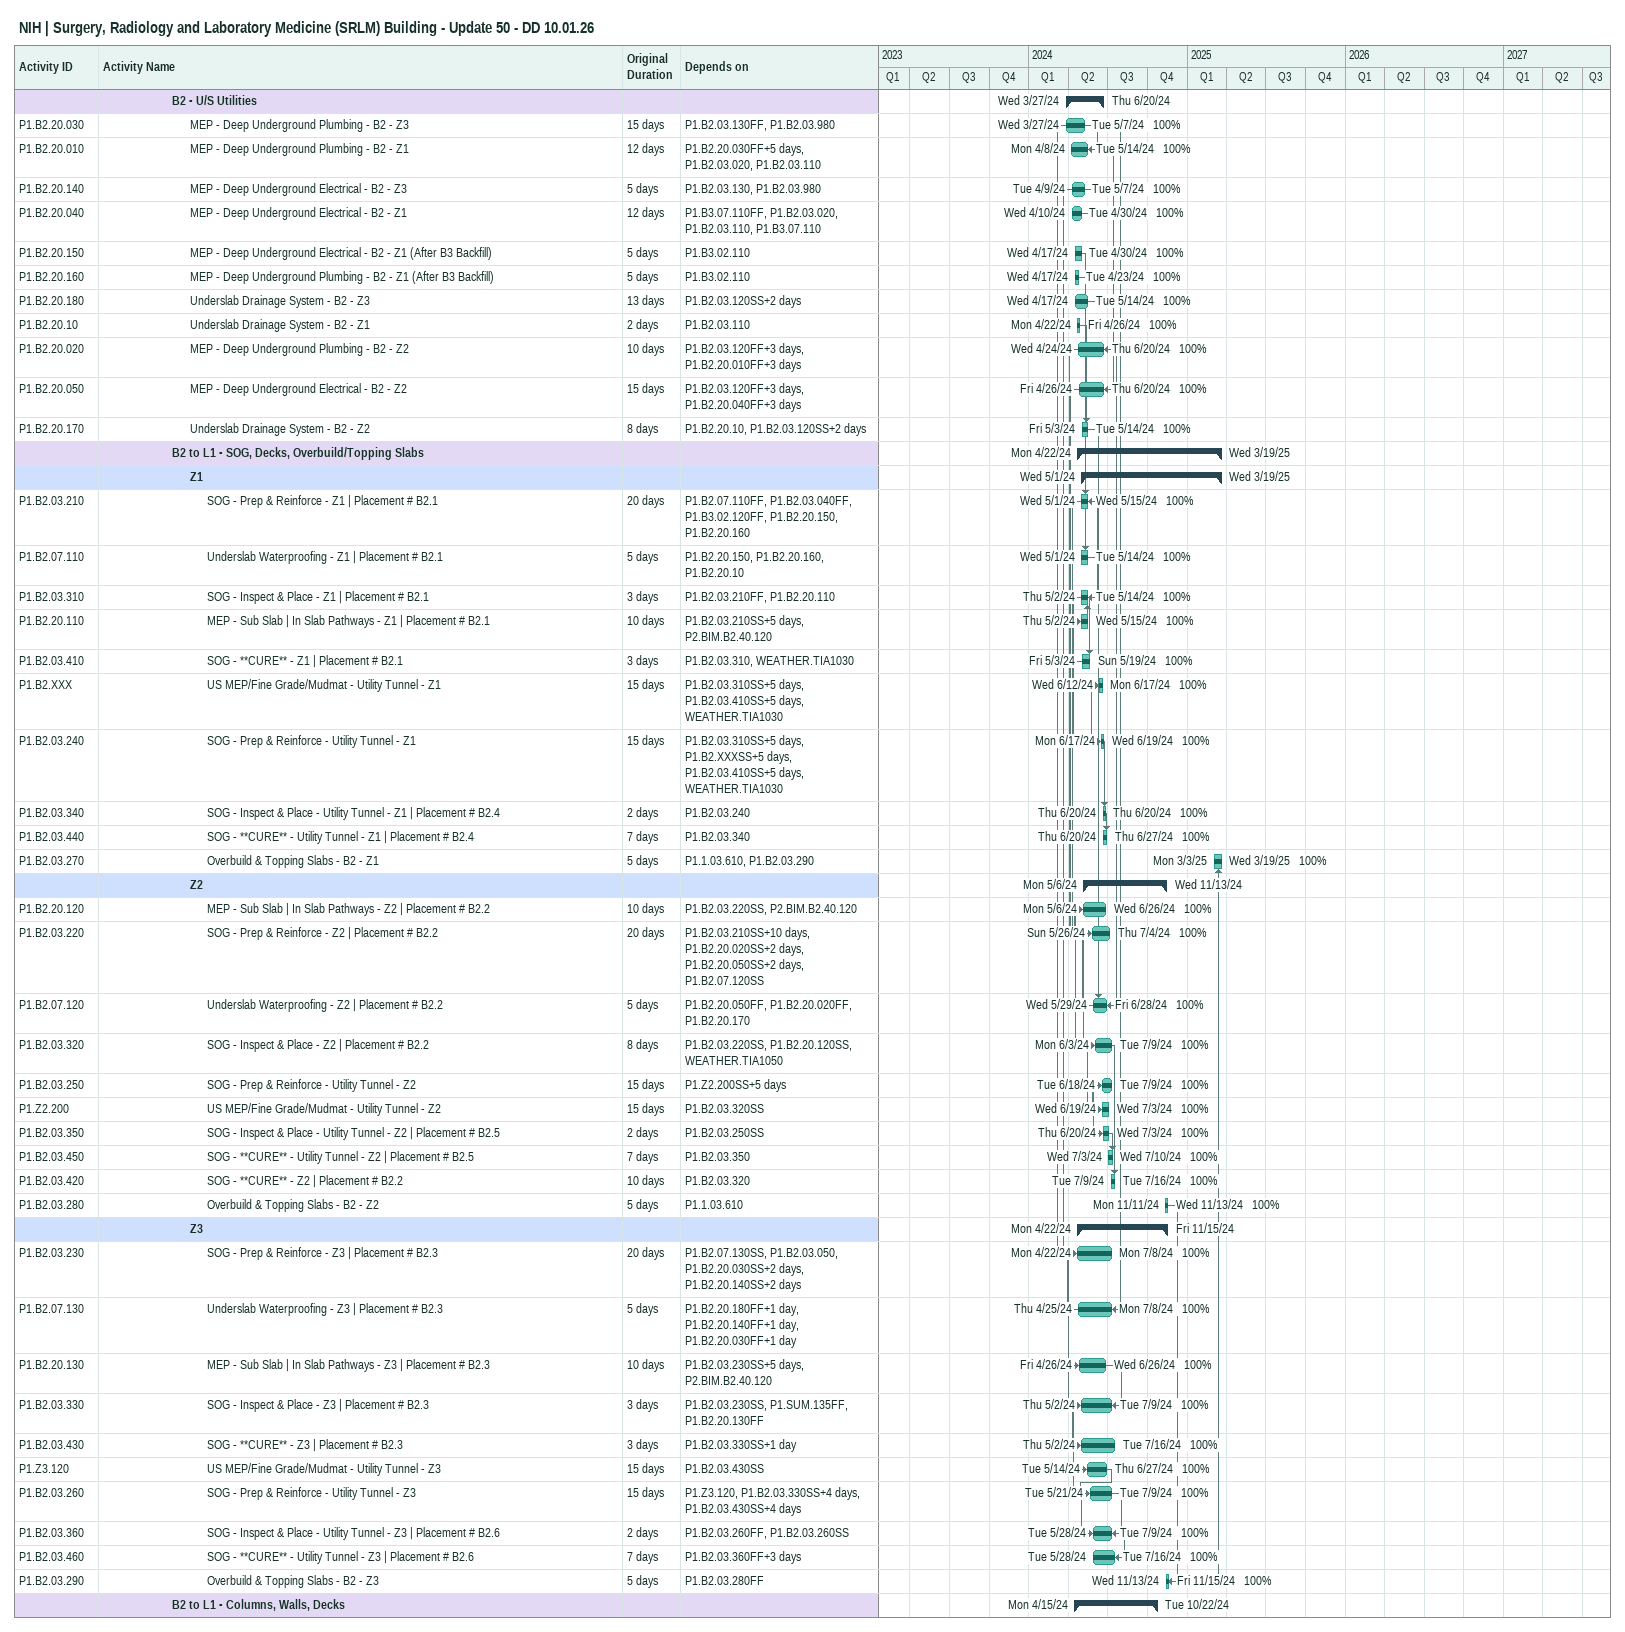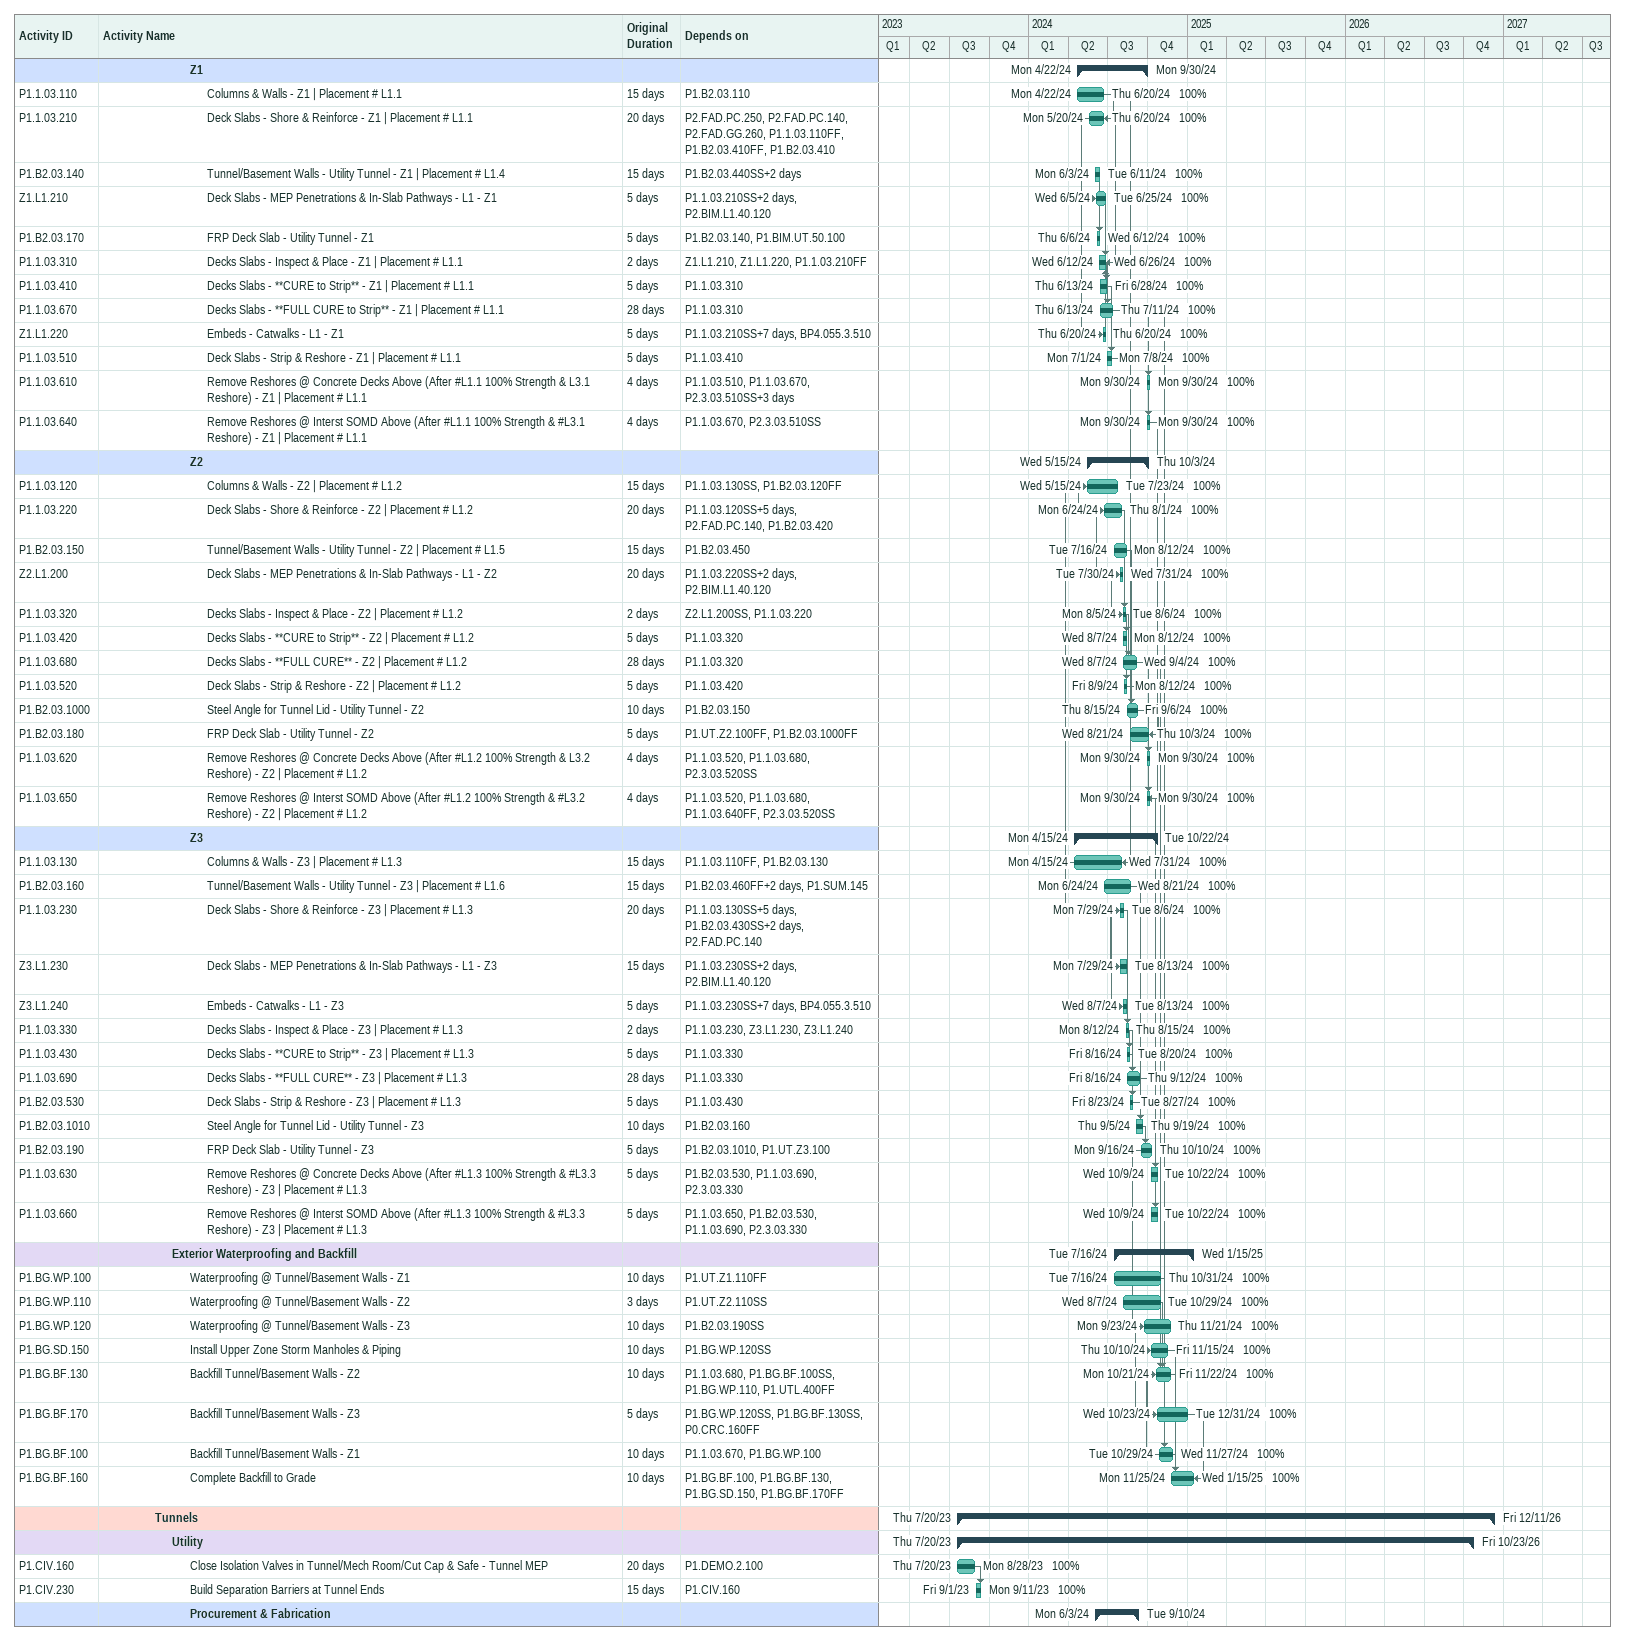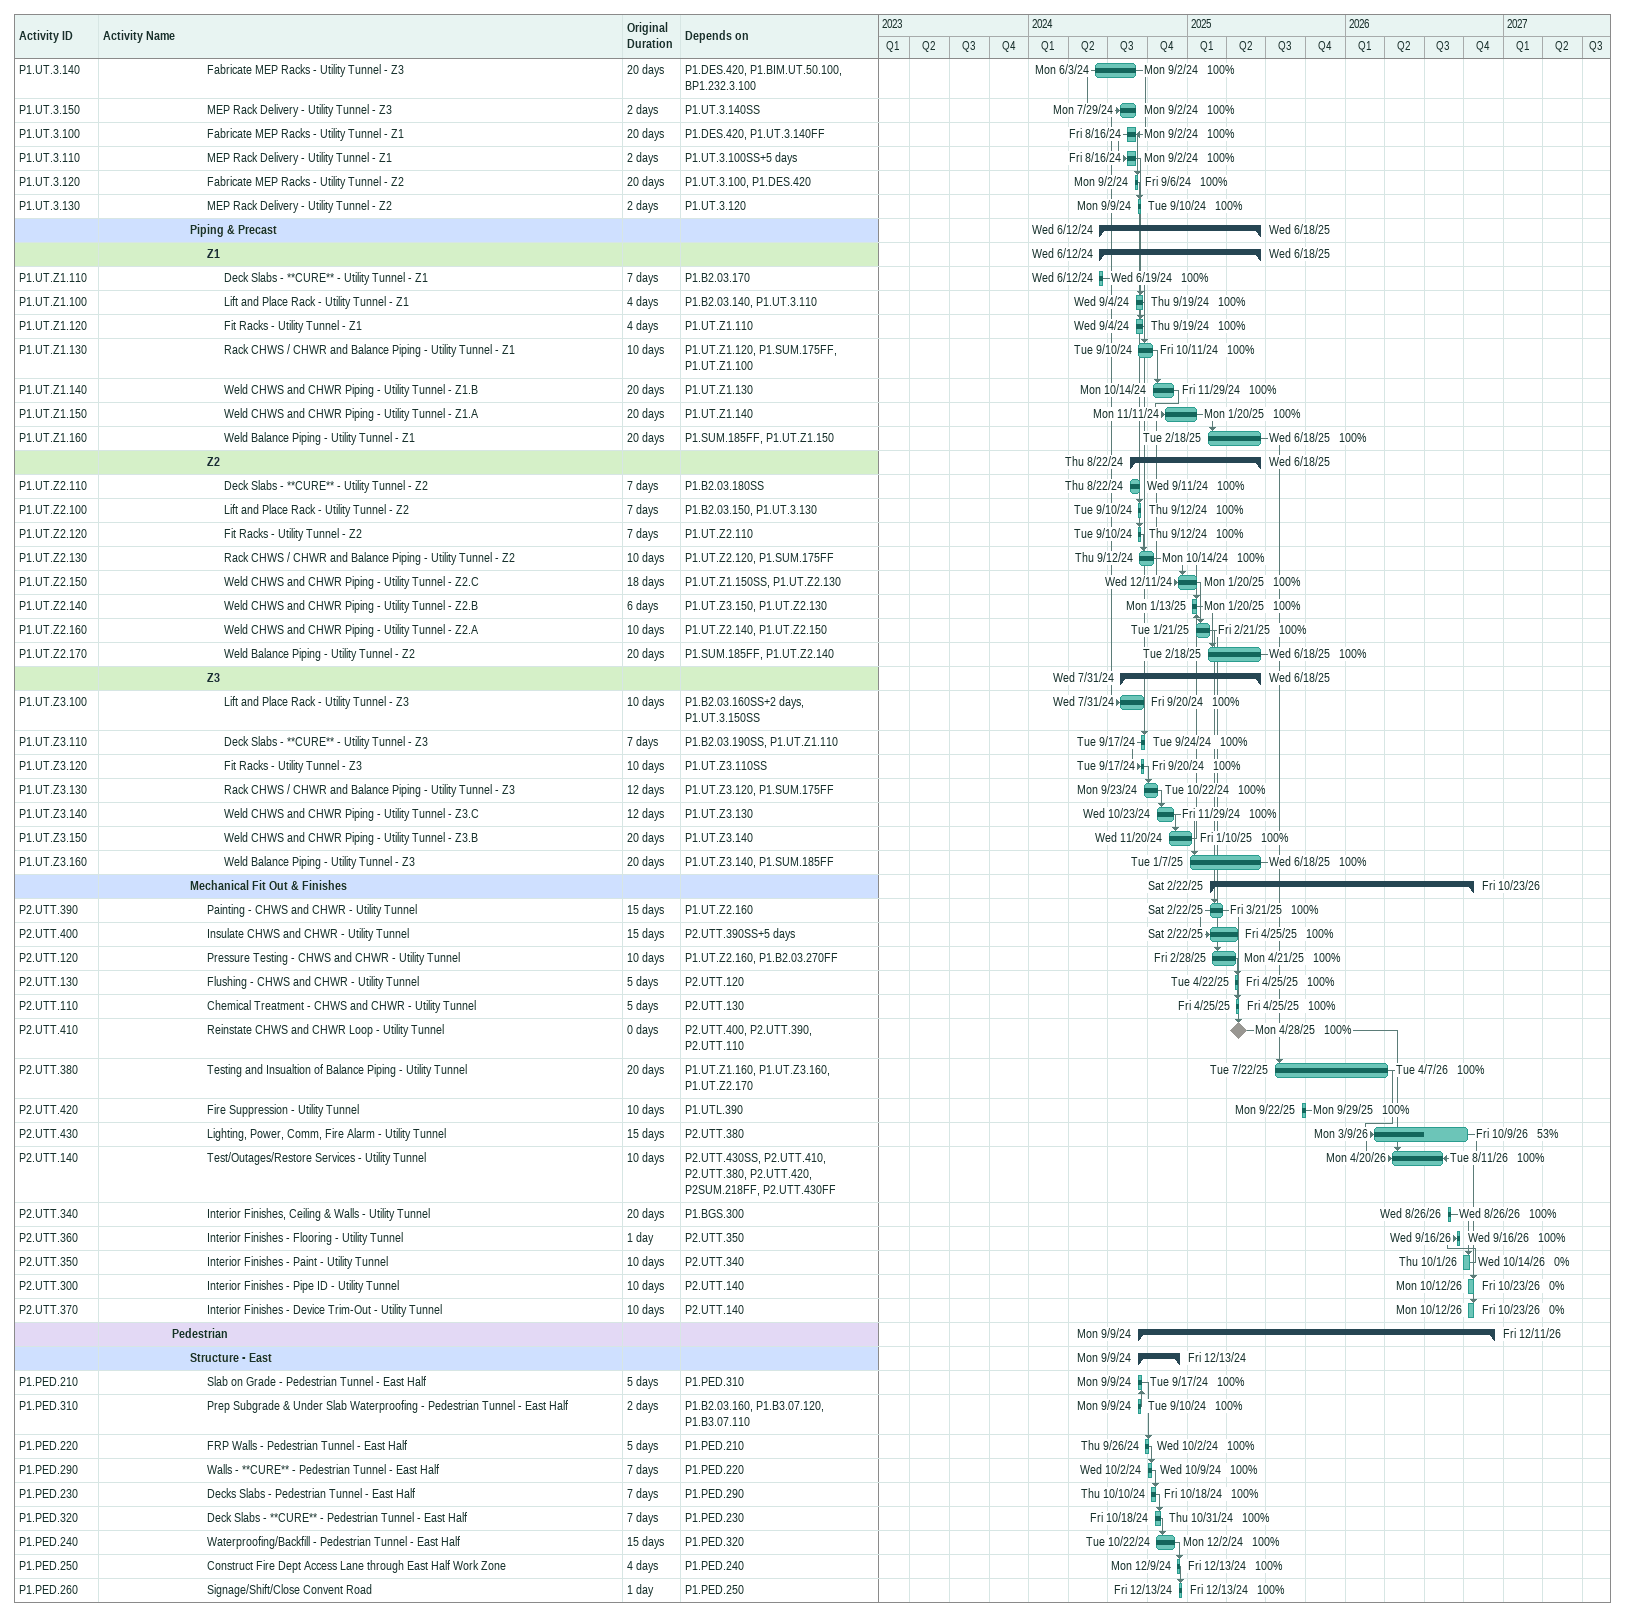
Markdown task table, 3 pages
NIH | Surgery, Radiology and Laboratory Medicine (SRLM) Building - Update 50 - DD 10.01.26

| ID | Level | Task | Original duration | Start | Finish | Predecessors | % complete |
|---|---|---|---|---|---|---|---|
|  | 5 | **B2 - U/S Utilities** |  | 2024-03-27 | 2024-06-20 |  |  |
| P1.B2.20.030 | 6 | MEP - Deep Underground Plumbing - B2 - Z3 | 15d | 2024-03-27 | 2024-05-07 | P1.B2.03.130FF, P1.B2.03.980 | 100 |
| P1.B2.20.010 | 6 | MEP - Deep Underground Plumbing - B2 - Z1 | 12d | 2024-04-08 | 2024-05-14 | P1.B2.20.030FF+5d, P1.B2.03.020, P1.B2.03.110 | 100 |
| P1.B2.20.140 | 6 | MEP - Deep Underground Electrical - B2 - Z3 | 5d | 2024-04-09 | 2024-05-07 | P1.B2.03.130, P1.B2.03.980 | 100 |
| P1.B2.20.040 | 6 | MEP - Deep Underground Electrical - B2 - Z1 | 12d | 2024-04-10 | 2024-04-30 | P1.B3.07.110FF, P1.B2.03.020, P1.B2.03.110, P1.B3.07.110 | 100 |
| P1.B2.20.150 | 6 | MEP - Deep Underground Electrical - B2 - Z1 (After B3 Backfill) | 5d | 2024-04-17 | 2024-04-30 | P1.B3.02.110 | 100 |
| P1.B2.20.160 | 6 | MEP - Deep Underground Plumbing - B2 - Z1 (After B3 Backfill) | 5d | 2024-04-17 | 2024-04-23 | P1.B3.02.110 | 100 |
| P1.B2.20.180 | 6 | Underslab Drainage System - B2 - Z3 | 13d | 2024-04-17 | 2024-05-14 | P1.B2.03.120SS+2d | 100 |
| P1.B2.20.10 | 6 | Underslab Drainage System - B2 - Z1 | 2d | 2024-04-22 | 2024-04-26 | P1.B2.03.110 | 100 |
| P1.B2.20.020 | 6 | MEP - Deep Underground Plumbing - B2 - Z2 | 10d | 2024-04-24 | 2024-06-20 | P1.B2.03.120FF+3d, P1.B2.20.010FF+3d | 100 |
| P1.B2.20.050 | 6 | MEP - Deep Underground Electrical - B2 - Z2 | 15d | 2024-04-26 | 2024-06-20 | P1.B2.03.120FF+3d, P1.B2.20.040FF+3d | 100 |
| P1.B2.20.170 | 6 | Underslab Drainage System - B2 - Z2 | 8d | 2024-05-03 | 2024-05-14 | P1.B2.20.10, P1.B2.03.120SS+2d | 100 |
|  | 5 | **B2 to L1 - SOG, Decks, Overbuild/Topping Slabs** |  | 2024-04-22 | 2025-03-19 |  |  |
|  | 6 | **Z1** |  | 2024-05-01 | 2025-03-19 |  |  |
| P1.B2.03.210 | 7 | SOG - Prep & Reinforce - Z1 \| Placement # B2.1 | 20d | 2024-05-01 | 2024-05-15 | P1.B2.07.110FF, P1.B2.03.040FF, P1.B3.02.120FF, P1.B2.20.150, P1.B2.20.160 | 100 |
| P1.B2.07.110 | 7 | Underslab Waterproofing - Z1 \| Placement # B2.1 | 5d | 2024-05-01 | 2024-05-14 | P1.B2.20.150, P1.B2.20.160, P1.B2.20.10 | 100 |
| P1.B2.03.310 | 7 | SOG - Inspect & Place - Z1 \| Placement # B2.1 | 3d | 2024-05-02 | 2024-05-14 | P1.B2.03.210FF, P1.B2.20.110 | 100 |
| P1.B2.20.110 | 7 | MEP - Sub Slab \| In Slab Pathways - Z1 \| Placement # B2.1 | 10d | 2024-05-02 | 2024-05-15 | P1.B2.03.210SS+5d, P2.BIM.B2.40.120 | 100 |
| P1.B2.03.410 | 7 | SOG - **CURE** - Z1 \| Placement # B2.1 | 3d | 2024-05-03 | 2024-05-19 | P1.B2.03.310, WEATHER.TIA1030 | 100 |
| P1.B2.XXX | 7 | US MEP/Fine Grade/Mudmat - Utility Tunnel - Z1 | 15d | 2024-06-12 | 2024-06-17 | P1.B2.03.310SS+5d, P1.B2.03.410SS+5d, WEATHER.TIA1030 | 100 |
| P1.B2.03.240 | 7 | SOG - Prep & Reinforce - Utility Tunnel - Z1 | 15d | 2024-06-17 | 2024-06-19 | P1.B2.03.310SS+5d, P1.B2.XXXSS+5d, P1.B2.03.410SS+5d, WEATHER.TIA1030 | 100 |
| P1.B2.03.340 | 7 | SOG - Inspect & Place - Utility Tunnel - Z1 \| Placement # B2.4 | 2d | 2024-06-20 | 2024-06-20 | P1.B2.03.240 | 100 |
| P1.B2.03.440 | 7 | SOG - **CURE** - Utility Tunnel - Z1 \| Placement # B2.4 | 7d | 2024-06-20 | 2024-06-27 | P1.B2.03.340 | 100 |
| P1.B2.03.270 | 7 | Overbuild & Topping Slabs - B2 - Z1 | 5d | 2025-03-03 | 2025-03-19 | P1.1.03.610, P1.B2.03.290 | 100 |
|  | 6 | **Z2** |  | 2024-05-06 | 2024-11-13 |  |  |
| P1.B2.20.120 | 7 | MEP - Sub Slab \| In Slab Pathways - Z2 \| Placement # B2.2 | 10d | 2024-05-06 | 2024-06-26 | P1.B2.03.220SS, P2.BIM.B2.40.120 | 100 |
| P1.B2.03.220 | 7 | SOG - Prep & Reinforce - Z2 \| Placement # B2.2 | 20d | 2024-05-26 | 2024-07-04 | P1.B2.03.210SS+10d, P1.B2.20.020SS+2d, P1.B2.20.050SS+2d, P1.B2.07.120SS | 100 |
| P1.B2.07.120 | 7 | Underslab Waterproofing - Z2 \| Placement # B2.2 | 5d | 2024-05-29 | 2024-06-28 | P1.B2.20.050FF, P1.B2.20.020FF, P1.B2.20.170 | 100 |
| P1.B2.03.320 | 7 | SOG - Inspect & Place - Z2 \| Placement # B2.2 | 8d | 2024-06-03 | 2024-07-09 | P1.B2.03.220SS, P1.B2.20.120SS, WEATHER.TIA1050 | 100 |
| P1.B2.03.250 | 7 | SOG - Prep & Reinforce - Utility Tunnel - Z2 | 15d | 2024-06-18 | 2024-07-09 | P1.Z2.200SS+5d | 100 |
| P1.Z2.200 | 7 | US MEP/Fine Grade/Mudmat - Utility Tunnel - Z2 | 15d | 2024-06-19 | 2024-07-03 | P1.B2.03.320SS | 100 |
| P1.B2.03.350 | 7 | SOG - Inspect & Place - Utility Tunnel - Z2 \| Placement # B2.5 | 2d | 2024-06-20 | 2024-07-03 | P1.B2.03.250SS | 100 |
| P1.B2.03.450 | 7 | SOG - **CURE** - Utility Tunnel - Z2 \| Placement # B2.5 | 7d | 2024-07-03 | 2024-07-10 | P1.B2.03.350 | 100 |
| P1.B2.03.420 | 7 | SOG - **CURE** - Z2 \| Placement # B2.2 | 10d | 2024-07-09 | 2024-07-16 | P1.B2.03.320 | 100 |
| P1.B2.03.280 | 7 | Overbuild & Topping Slabs - B2 - Z2 | 5d | 2024-11-11 | 2024-11-13 | P1.1.03.610 | 100 |
|  | 6 | **Z3** |  | 2024-04-22 | 2024-11-15 |  |  |
| P1.B2.03.230 | 7 | SOG - Prep & Reinforce - Z3 \| Placement # B2.3 | 20d | 2024-04-22 | 2024-07-08 | P1.B2.07.130SS, P1.B2.03.050, P1.B2.20.030SS+2d, P1.B2.20.140SS+2d | 100 |
| P1.B2.07.130 | 7 | Underslab Waterproofing - Z3 \| Placement # B2.3 | 5d | 2024-04-25 | 2024-07-08 | P1.B2.20.180FF+1d, P1.B2.20.140FF+1d, P1.B2.20.030FF+1d | 100 |
| P1.B2.20.130 | 7 | MEP - Sub Slab \| In Slab Pathways - Z3 \| Placement # B2.3 | 10d | 2024-04-26 | 2024-06-26 | P1.B2.03.230SS+5d, P2.BIM.B2.40.120 | 100 |
| P1.B2.03.330 | 7 | SOG - Inspect & Place - Z3 \| Placement # B2.3 | 3d | 2024-05-02 | 2024-07-09 | P1.B2.03.230SS, P1.SUM.135FF, P1.B2.20.130FF | 100 |
| P1.B2.03.430 | 7 | SOG - **CURE** - Z3 \| Placement # B2.3 | 3d | 2024-05-02 | 2024-07-16 | P1.B2.03.330SS+1d | 100 |
| P1.Z3.120 | 7 | US MEP/Fine Grade/Mudmat - Utility Tunnel - Z3 | 15d | 2024-05-14 | 2024-06-27 | P1.B2.03.430SS | 100 |
| P1.B2.03.260 | 7 | SOG - Prep & Reinforce - Utility Tunnel - Z3 | 15d | 2024-05-21 | 2024-07-09 | P1.Z3.120, P1.B2.03.330SS+4d, P1.B2.03.430SS+4d | 100 |
| P1.B2.03.360 | 7 | SOG - Inspect & Place - Utility Tunnel - Z3 \| Placement # B2.6 | 2d | 2024-05-28 | 2024-07-09 | P1.B2.03.260FF, P1.B2.03.260SS | 100 |
| P1.B2.03.460 | 7 | SOG - **CURE** - Utility Tunnel - Z3 \| Placement # B2.6 | 7d | 2024-05-28 | 2024-07-16 | P1.B2.03.360FF+3d | 100 |
| P1.B2.03.290 | 7 | Overbuild & Topping Slabs - B2 - Z3 | 5d | 2024-11-13 | 2024-11-15 | P1.B2.03.280FF | 100 |
|  | 5 | **B2 to L1 - Columns, Walls, Decks** |  | 2024-04-15 | 2024-10-22 |  |  |
|  | 6 | **Z1** |  | 2024-04-22 | 2024-09-30 |  |  |
| P1.1.03.110 | 7 | Columns & Walls - Z1 \| Placement # L1.1 | 15d | 2024-04-22 | 2024-06-20 | P1.B2.03.110 | 100 |
| P1.1.03.210 | 7 | Deck Slabs - Shore & Reinforce - Z1 \| Placement # L1.1 | 20d | 2024-05-20 | 2024-06-20 | P2.FAD.PC.250, P2.FAD.PC.140, P2.FAD.GG.260, P1.1.03.110FF, P1.B2.03.410FF, P1.B2.03.410 | 100 |
| P1.B2.03.140 | 7 | Tunnel/Basement Walls - Utility Tunnel - Z1 \| Placement # L1.4 | 15d | 2024-06-03 | 2024-06-11 | P1.B2.03.440SS+2d | 100 |
| Z1.L1.210 | 7 | Deck Slabs - MEP Penetrations & In-Slab Pathways - L1 - Z1 | 5d | 2024-06-05 | 2024-06-25 | P1.1.03.210SS+2d, P2.BIM.L1.40.120 | 100 |
| P1.B2.03.170 | 7 | FRP Deck Slab - Utility Tunnel - Z1 | 5d | 2024-06-06 | 2024-06-12 | P1.B2.03.140, P1.BIM.UT.50.100 | 100 |
| P1.1.03.310 | 7 | Decks Slabs - Inspect & Place - Z1 \| Placement # L1.1 | 2d | 2024-06-12 | 2024-06-26 | Z1.L1.210, Z1.L1.220, P1.1.03.210FF | 100 |
| P1.1.03.410 | 7 | Decks Slabs - **CURE to Strip** - Z1 \| Placement # L1.1 | 5d | 2024-06-13 | 2024-06-28 | P1.1.03.310 | 100 |
| P1.1.03.670 | 7 | Decks Slabs - **FULL CURE to Strip** - Z1 \| Placement # L1.1 | 28d | 2024-06-13 | 2024-07-11 | P1.1.03.310 | 100 |
| Z1.L1.220 | 7 | Embeds - Catwalks - L1 - Z1 | 5d | 2024-06-20 | 2024-06-20 | P1.1.03.210SS+7d, BP4.055.3.510 | 100 |
| P1.1.03.510 | 7 | Deck Slabs - Strip & Reshore - Z1 \| Placement # L1.1 | 5d | 2024-07-01 | 2024-07-08 | P1.1.03.410 | 100 |
| P1.1.03.610 | 7 | Remove Reshores @ Concrete Decks Above (After #L1.1 100% Strength & L3.1 Reshore) - Z1 \| Placement # L1.1 | 4d | 2024-09-30 | 2024-09-30 | P1.1.03.510, P1.1.03.670, P2.3.03.510SS+3d | 100 |
| P1.1.03.640 | 7 | Remove Reshores @ Interst SOMD Above (After #L1.1 100% Strength & #L3.1 Reshore) - Z1 \| Placement # L1.1 | 4d | 2024-09-30 | 2024-09-30 | P1.1.03.670, P2.3.03.510SS | 100 |
|  | 6 | **Z2** |  | 2024-05-15 | 2024-10-03 |  |  |
| P1.1.03.120 | 7 | Columns & Walls - Z2 \| Placement # L1.2 | 15d | 2024-05-15 | 2024-07-23 | P1.1.03.130SS, P1.B2.03.120FF | 100 |
| P1.1.03.220 | 7 | Deck Slabs - Shore & Reinforce - Z2 \| Placement # L1.2 | 20d | 2024-06-24 | 2024-08-01 | P1.1.03.120SS+5d, P2.FAD.PC.140, P1.B2.03.420 | 100 |
| P1.B2.03.150 | 7 | Tunnel/Basement Walls - Utility Tunnel - Z2 \| Placement # L1.5 | 15d | 2024-07-16 | 2024-08-12 | P1.B2.03.450 | 100 |
| Z2.L1.200 | 7 | Deck Slabs - MEP Penetrations & In-Slab Pathways - L1 - Z2 | 20d | 2024-07-30 | 2024-07-31 | P1.1.03.220SS+2d, P2.BIM.L1.40.120 | 100 |
| P1.1.03.320 | 7 | Decks Slabs - Inspect & Place - Z2 \| Placement # L1.2 | 2d | 2024-08-05 | 2024-08-06 | Z2.L1.200SS, P1.1.03.220 | 100 |
| P1.1.03.420 | 7 | Decks Slabs - **CURE to Strip** - Z2 \| Placement # L1.2 | 5d | 2024-08-07 | 2024-08-12 | P1.1.03.320 | 100 |
| P1.1.03.680 | 7 | Decks Slabs - **FULL CURE** - Z2 \| Placement # L1.2 | 28d | 2024-08-07 | 2024-09-04 | P1.1.03.320 | 100 |
| P1.1.03.520 | 7 | Deck Slabs - Strip & Reshore - Z2 \| Placement # L1.2 | 5d | 2024-08-09 | 2024-08-12 | P1.1.03.420 | 100 |
| P1.B2.03.1000 | 7 | Steel Angle for Tunnel Lid - Utility Tunnel - Z2 | 10d | 2024-08-15 | 2024-09-06 | P1.B2.03.150 | 100 |
| P1.B2.03.180 | 7 | FRP Deck Slab - Utility Tunnel - Z2 | 5d | 2024-08-21 | 2024-10-03 | P1.UT.Z2.100FF, P1.B2.03.1000FF | 100 |
| P1.1.03.620 | 7 | Remove Reshores @ Concrete Decks Above (After #L1.2 100% Strength & L3.2 Reshore) - Z2 \| Placement # L1.2 | 4d | 2024-09-30 | 2024-09-30 | P1.1.03.520, P1.1.03.680, P2.3.03.520SS | 100 |
| P1.1.03.650 | 7 | Remove Reshores @ Interst SOMD Above (After #L1.2 100% Strength & #L3.2 Reshore) - Z2 \| Placement # L1.2 | 4d | 2024-09-30 | 2024-09-30 | P1.1.03.520, P1.1.03.680, P1.1.03.640FF, P2.3.03.520SS | 100 |
|  | 6 | **Z3** |  | 2024-04-15 | 2024-10-22 |  |  |
| P1.1.03.130 | 7 | Columns & Walls - Z3 \| Placement # L1.3 | 15d | 2024-04-15 | 2024-07-31 | P1.1.03.110FF, P1.B2.03.130 | 100 |
| P1.B2.03.160 | 7 | Tunnel/Basement Walls - Utility Tunnel - Z3 \| Placement # L1.6 | 15d | 2024-06-24 | 2024-08-21 | P1.B2.03.460FF+2d, P1.SUM.145 | 100 |
| P1.1.03.230 | 7 | Deck Slabs - Shore & Reinforce - Z3 \| Placement # L1.3 | 20d | 2024-07-29 | 2024-08-06 | P1.1.03.130SS+5d, P1.B2.03.430SS+2d, P2.FAD.PC.140 | 100 |
| Z3.L1.230 | 7 | Deck Slabs - MEP Penetrations & In-Slab Pathways - L1 - Z3 | 15d | 2024-07-29 | 2024-08-13 | P1.1.03.230SS+2d, P2.BIM.L1.40.120 | 100 |
| Z3.L1.240 | 7 | Embeds - Catwalks - L1 - Z3 | 5d | 2024-08-07 | 2024-08-13 | P1.1.03.230SS+7d, BP4.055.3.510 | 100 |
| P1.1.03.330 | 7 | Decks Slabs - Inspect & Place - Z3 \| Placement # L1.3 | 2d | 2024-08-12 | 2024-08-15 | P1.1.03.230, Z3.L1.230, Z3.L1.240 | 100 |
| P1.1.03.430 | 7 | Decks Slabs - **CURE to Strip** - Z3 \| Placement # L1.3 | 5d | 2024-08-16 | 2024-08-20 | P1.1.03.330 | 100 |
| P1.1.03.690 | 7 | Decks Slabs - **FULL CURE** - Z3 \| Placement # L1.3 | 28d | 2024-08-16 | 2024-09-12 | P1.1.03.330 | 100 |
| P1.B2.03.530 | 7 | Deck Slabs - Strip & Reshore - Z3 \| Placement # L1.3 | 5d | 2024-08-23 | 2024-08-27 | P1.1.03.430 | 100 |
| P1.B2.03.1010 | 7 | Steel Angle for Tunnel Lid - Utility Tunnel - Z3 | 10d | 2024-09-05 | 2024-09-19 | P1.B2.03.160 | 100 |
| P1.B2.03.190 | 7 | FRP Deck Slab - Utility Tunnel - Z3 | 5d | 2024-09-16 | 2024-10-10 | P1.B2.03.1010, P1.UT.Z3.100 | 100 |
| P1.1.03.630 | 7 | Remove Reshores @ Concrete Decks Above (After #L1.3 100% Strength & #L3.3 Reshore) - Z3 \| Placement # L1.3 | 5d | 2024-10-09 | 2024-10-22 | P1.B2.03.530, P1.1.03.690, P2.3.03.330 | 100 |
| P1.1.03.660 | 7 | Remove Reshores @ Interst SOMD Above (After #L1.3 100% Strength & #L3.3 Reshore) - Z3 \| Placement # L1.3 | 5d | 2024-10-09 | 2024-10-22 | P1.1.03.650, P1.B2.03.530, P1.1.03.690, P2.3.03.330 | 100 |
|  | 5 | **Exterior Waterproofing and Backfill** |  | 2024-07-16 | 2025-01-15 |  |  |
| P1.BG.WP.100 | 6 | Waterproofing @ Tunnel/Basement Walls - Z1 | 10d | 2024-07-16 | 2024-10-31 | P1.UT.Z1.110FF | 100 |
| P1.BG.WP.110 | 6 | Waterproofing @ Tunnel/Basement Walls - Z2 | 3d | 2024-08-07 | 2024-10-29 | P1.UT.Z2.110SS | 100 |
| P1.BG.WP.120 | 6 | Waterproofing @ Tunnel/Basement Walls - Z3 | 10d | 2024-09-23 | 2024-11-21 | P1.B2.03.190SS | 100 |
| P1.BG.SD.150 | 6 | Install Upper Zone Storm Manholes & Piping | 10d | 2024-10-10 | 2024-11-15 | P1.BG.WP.120SS | 100 |
| P1.BG.BF.130 | 6 | Backfill Tunnel/Basement Walls - Z2 | 10d | 2024-10-21 | 2024-11-22 | P1.1.03.680, P1.BG.BF.100SS, P1.BG.WP.110, P1.UTL.400FF | 100 |
| P1.BG.BF.170 | 6 | Backfill Tunnel/Basement Walls - Z3 | 5d | 2024-10-23 | 2024-12-31 | P1.BG.WP.120SS, P1.BG.BF.130SS, P0.CRC.160FF | 100 |
| P1.BG.BF.100 | 6 | Backfill Tunnel/Basement Walls - Z1 | 10d | 2024-10-29 | 2024-11-27 | P1.1.03.670, P1.BG.WP.100 | 100 |
| P1.BG.BF.160 | 6 | Complete Backfill to Grade | 10d | 2024-11-25 | 2025-01-15 | P1.BG.BF.100, P1.BG.BF.130, P1.BG.SD.150, P1.BG.BF.170FF | 100 |
|  | 4 | **Tunnels** |  | 2023-07-20 | 2026-12-11 |  |  |
|  | 5 | **Utility** |  | 2023-07-20 | 2026-10-23 |  |  |
| P1.CIV.160 | 6 | Close Isolation Valves in Tunnel/Mech Room/Cut Cap & Safe - Tunnel MEP | 20d | 2023-07-20 | 2023-08-28 | P1.DEMO.2.100 | 100 |
| P1.CIV.230 | 6 | Build Separation Barriers at Tunnel Ends | 15d | 2023-09-01 | 2023-09-11 | P1.CIV.160 | 100 |
|  | 6 | **Procurement & Fabrication** |  | 2024-06-03 | 2024-09-10 |  |  |
| P1.UT.3.140 | 7 | Fabricate MEP Racks - Utility Tunnel - Z3 | 20d | 2024-06-03 | 2024-09-02 | P1.DES.420, P1.BIM.UT.50.100, BP1.232.3.100 | 100 |
| P1.UT.3.150 | 7 | MEP Rack Delivery - Utility Tunnel - Z3 | 2d | 2024-07-29 | 2024-09-02 | P1.UT.3.140SS | 100 |
| P1.UT.3.100 | 7 | Fabricate MEP Racks - Utility Tunnel - Z1 | 20d | 2024-08-16 | 2024-09-02 | P1.DES.420, P1.UT.3.140FF | 100 |
| P1.UT.3.110 | 7 | MEP Rack Delivery - Utility Tunnel - Z1 | 2d | 2024-08-16 | 2024-09-02 | P1.UT.3.100SS+5d | 100 |
| P1.UT.3.120 | 7 | Fabricate MEP Racks - Utility Tunnel - Z2 | 20d | 2024-09-02 | 2024-09-06 | P1.UT.3.100, P1.DES.420 | 100 |
| P1.UT.3.130 | 7 | MEP Rack Delivery - Utility Tunnel - Z2 | 2d | 2024-09-09 | 2024-09-10 | P1.UT.3.120 | 100 |
|  | 6 | **Piping & Precast** |  | 2024-06-12 | 2025-06-18 |  |  |
|  | 7 | **Z1** |  | 2024-06-12 | 2025-06-18 |  |  |
| P1.UT.Z1.110 | 8 | Deck Slabs - **CURE** - Utility Tunnel - Z1 | 7d | 2024-06-12 | 2024-06-19 | P1.B2.03.170 | 100 |
| P1.UT.Z1.100 | 8 | Lift and Place Rack - Utility Tunnel - Z1 | 4d | 2024-09-04 | 2024-09-19 | P1.B2.03.140, P1.UT.3.110 | 100 |
| P1.UT.Z1.120 | 8 | Fit Racks - Utility Tunnel - Z1 | 4d | 2024-09-04 | 2024-09-19 | P1.UT.Z1.110 | 100 |
| P1.UT.Z1.130 | 8 | Rack CHWS / CHWR and Balance Piping - Utility Tunnel - Z1 | 10d | 2024-09-10 | 2024-10-11 | P1.UT.Z1.120, P1.SUM.175FF, P1.UT.Z1.100 | 100 |
| P1.UT.Z1.140 | 8 | Weld CHWS and CHWR Piping - Utility Tunnel - Z1.B | 20d | 2024-10-14 | 2024-11-29 | P1.UT.Z1.130 | 100 |
| P1.UT.Z1.150 | 8 | Weld CHWS and CHWR Piping - Utility Tunnel - Z1.A | 20d | 2024-11-11 | 2025-01-20 | P1.UT.Z1.140 | 100 |
| P1.UT.Z1.160 | 8 | Weld Balance Piping - Utility Tunnel - Z1 | 20d | 2025-02-18 | 2025-06-18 | P1.SUM.185FF, P1.UT.Z1.150 | 100 |
|  | 7 | **Z2** |  | 2024-08-22 | 2025-06-18 |  |  |
| P1.UT.Z2.110 | 8 | Deck Slabs - **CURE** - Utility Tunnel - Z2 | 7d | 2024-08-22 | 2024-09-11 | P1.B2.03.180SS | 100 |
| P1.UT.Z2.100 | 8 | Lift and Place Rack - Utility Tunnel - Z2 | 7d | 2024-09-10 | 2024-09-12 | P1.B2.03.150, P1.UT.3.130 | 100 |
| P1.UT.Z2.120 | 8 | Fit Racks - Utility Tunnel - Z2 | 7d | 2024-09-10 | 2024-09-12 | P1.UT.Z2.110 | 100 |
| P1.UT.Z2.130 | 8 | Rack CHWS / CHWR and Balance Piping - Utility Tunnel - Z2 | 10d | 2024-09-12 | 2024-10-14 | P1.UT.Z2.120, P1.SUM.175FF | 100 |
| P1.UT.Z2.150 | 8 | Weld CHWS and CHWR Piping - Utility Tunnel - Z2.C | 18d | 2024-12-11 | 2025-01-20 | P1.UT.Z1.150SS, P1.UT.Z2.130 | 100 |
| P1.UT.Z2.140 | 8 | Weld CHWS and CHWR Piping - Utility Tunnel - Z2.B | 6d | 2025-01-13 | 2025-01-20 | P1.UT.Z3.150, P1.UT.Z2.130 | 100 |
| P1.UT.Z2.160 | 8 | Weld CHWS and CHWR Piping - Utility Tunnel - Z2.A | 10d | 2025-01-21 | 2025-02-21 | P1.UT.Z2.140, P1.UT.Z2.150 | 100 |
| P1.UT.Z2.170 | 8 | Weld Balance Piping - Utility Tunnel - Z2 | 20d | 2025-02-18 | 2025-06-18 | P1.SUM.185FF, P1.UT.Z2.140 | 100 |
|  | 7 | **Z3** |  | 2024-07-31 | 2025-06-18 |  |  |
| P1.UT.Z3.100 | 8 | Lift and Place Rack - Utility Tunnel - Z3 | 10d | 2024-07-31 | 2024-09-20 | P1.B2.03.160SS+2d, P1.UT.3.150SS | 100 |
| P1.UT.Z3.110 | 8 | Deck Slabs - **CURE** - Utility Tunnel - Z3 | 7d | 2024-09-17 | 2024-09-24 | P1.B2.03.190SS, P1.UT.Z1.110 | 100 |
| P1.UT.Z3.120 | 8 | Fit Racks - Utility Tunnel - Z3 | 10d | 2024-09-17 | 2024-09-20 | P1.UT.Z3.110SS | 100 |
| P1.UT.Z3.130 | 8 | Rack CHWS / CHWR and Balance Piping - Utility Tunnel - Z3 | 12d | 2024-09-23 | 2024-10-22 | P1.UT.Z3.120, P1.SUM.175FF | 100 |
| P1.UT.Z3.140 | 8 | Weld CHWS and CHWR Piping - Utility Tunnel - Z3.C | 12d | 2024-10-23 | 2024-11-29 | P1.UT.Z3.130 | 100 |
| P1.UT.Z3.150 | 8 | Weld CHWS and CHWR Piping - Utility Tunnel - Z3.B | 20d | 2024-11-20 | 2025-01-10 | P1.UT.Z3.140 | 100 |
| P1.UT.Z3.160 | 8 | Weld Balance Piping - Utility Tunnel - Z3 | 20d | 2025-01-07 | 2025-06-18 | P1.UT.Z3.140, P1.SUM.185FF | 100 |
|  | 6 | **Mechanical Fit Out & Finishes** |  | 2025-02-22 | 2026-10-23 |  |  |
| P2.UTT.390 | 7 | Painting - CHWS and CHWR - Utility Tunnel | 15d | 2025-02-22 | 2025-03-21 | P1.UT.Z2.160 | 100 |
| P2.UTT.400 | 7 | Insulate CHWS and CHWR - Utility Tunnel | 15d | 2025-02-22 | 2025-04-25 | P2.UTT.390SS+5d | 100 |
| P2.UTT.120 | 7 | Pressure Testing - CHWS and CHWR - Utility Tunnel | 10d | 2025-02-28 | 2025-04-21 | P1.UT.Z2.160, P1.B2.03.270FF | 100 |
| P2.UTT.130 | 7 | Flushing - CHWS and CHWR - Utility Tunnel | 5d | 2025-04-22 | 2025-04-25 | P2.UTT.120 | 100 |
| P2.UTT.110 | 7 | Chemical Treatment - CHWS and CHWR - Utility Tunnel | 5d | 2025-04-25 | 2025-04-25 | P2.UTT.130 | 100 |
| P2.UTT.410 | 7 | Reinstate CHWS and CHWR Loop - Utility Tunnel | 0d | 2025-04-28 | 2025-04-28 | P2.UTT.400, P2.UTT.390, P2.UTT.110 | 100 |
| P2.UTT.380 | 7 | Testing and Insualtion of Balance Piping - Utility Tunnel | 20d | 2025-07-22 | 2026-04-07 | P1.UT.Z1.160, P1.UT.Z3.160, P1.UT.Z2.170 | 100 |
| P2.UTT.420 | 7 | Fire Suppression - Utility Tunnel | 10d | 2025-09-22 | 2025-09-29 | P1.UTL.390 | 100 |
| P2.UTT.430 | 7 | Lighting, Power, Comm, Fire Alarm - Utility Tunnel | 15d | 2026-03-09 | 2026-10-09 | P2.UTT.380 | 53 |
| P2.UTT.140 | 7 | Test/Outages/Restore Services - Utility Tunnel | 10d | 2026-04-20 | 2026-08-11 | P2.UTT.430SS, P2.UTT.410, P2.UTT.380, P2.UTT.420, P2SUM.218FF, P2.UTT.430FF | 100 |
| P2.UTT.340 | 7 | Interior Finishes, Ceiling & Walls - Utility Tunnel | 20d | 2026-08-26 | 2026-08-26 | P1.BGS.300 | 100 |
| P2.UTT.360 | 7 | Interior Finishes - Flooring - Utility Tunnel | 1d | 2026-09-16 | 2026-09-16 | P2.UTT.350 | 100 |
| P2.UTT.350 | 7 | Interior Finishes - Paint - Utility Tunnel | 10d | 2026-10-01 | 2026-10-14 | P2.UTT.340 | 0 |
| P2.UTT.300 | 7 | Interior Finishes - Pipe ID - Utility Tunnel | 10d | 2026-10-12 | 2026-10-23 | P2.UTT.140 | 0 |
| P2.UTT.370 | 7 | Interior Finishes - Device Trim-Out - Utility Tunnel | 10d | 2026-10-12 | 2026-10-23 | P2.UTT.140 | 0 |
|  | 5 | **Pedestrian** |  | 2024-09-09 | 2026-12-11 |  |  |
|  | 6 | **Structure - East** |  | 2024-09-09 | 2024-12-13 |  |  |
| P1.PED.210 | 7 | Slab on Grade - Pedestrian Tunnel - East Half | 5d | 2024-09-09 | 2024-09-17 | P1.PED.310 | 100 |
| P1.PED.310 | 7 | Prep Subgrade & Under Slab Waterproofing - Pedestrian Tunnel - East Half | 2d | 2024-09-09 | 2024-09-10 | P1.B2.03.160, P1.B3.07.120, P1.B3.07.110 | 100 |
| P1.PED.220 | 7 | FRP Walls - Pedestrian Tunnel - East Half | 5d | 2024-09-26 | 2024-10-02 | P1.PED.210 | 100 |
| P1.PED.290 | 7 | Walls - **CURE** - Pedestrian Tunnel - East Half | 7d | 2024-10-02 | 2024-10-09 | P1.PED.220 | 100 |
| P1.PED.230 | 7 | Decks Slabs - Pedestrian Tunnel - East Half | 7d | 2024-10-10 | 2024-10-18 | P1.PED.290 | 100 |
| P1.PED.320 | 7 | Deck Slabs - **CURE** - Pedestrian Tunnel - East Half | 7d | 2024-10-18 | 2024-10-31 | P1.PED.230 | 100 |
| P1.PED.240 | 7 | Waterproofing/Backfill - Pedestrian Tunnel - East Half | 15d | 2024-10-22 | 2024-12-02 | P1.PED.320 | 100 |
| P1.PED.250 | 7 | Construct Fire Dept Access Lane through East Half Work Zone | 4d | 2024-12-09 | 2024-12-13 | P1.PED.240 | 100 |
| P1.PED.260 | 7 | Signage/Shift/Close Convent Road | 1d | 2024-12-13 | 2024-12-13 | P1.PED.250 | 100 |
